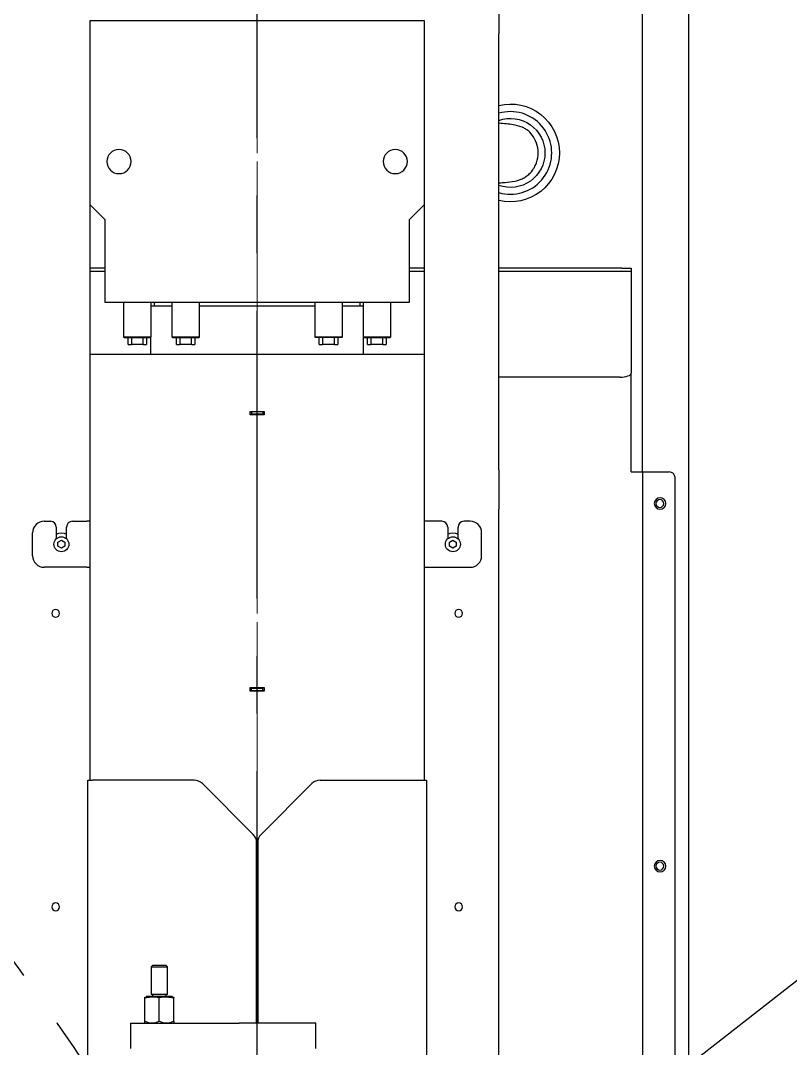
# Model space of a CAD drawing. Header units: millimetres. Extents: x 10462777 to 22643323, y 453826 to 1389191.
# Drawn here: x 11299902 to 11300571, y 584938 to 585831 of the extents above; entities that cross this region are included whole.
import ezdxf

# ---------------------------------------------------------------- set-up
doc = ezdxf.new("R2010")
doc.units = ezdxf.units.MM
doc.header["$LTSCALE"] = 200
doc.header["$MEASUREMENT"] = 0
for name, pattern in [('CENTER', [2, 1.25, -0.25, 0.25, -0.25]), ('CENTER2', [1.125, 0.75, -0.125, 0.125, -0.125]), ('PHANTOM', [2.5, 1.25, -0.25, 0.25, -0.25, 0.25, -0.25])]:
    doc.linetypes.add(name, pattern=pattern)
doc.layers.get('0').update_dxf_attribs({"linetype": 'CONTINUOUS'})
for name, color, linetype in [('1', 1, 'CENTER'), ('2', 2, 'CONTINUOUS'), ('205', 4, 'CONTINUOUS'), ('DV1_DEFAULT', 7, 'CONTINUOUS')]:
    doc.layers.add(name, color=color, linetype=linetype)
doc.layers.add('203', color=7, linetype='CONTINUOUS', true_color=0xffffff)
doc.layers.add('LAYOUT', color=8, linetype='CONTINUOUS', lineweight=25)

# ---------------------------------------------------------------- blocks, each defined once
blk = doc.blocks.new('r710ic')
at = {"layer": 'DV1_DEFAULT', "color": 1, "linetype": 'CENTER2', "lineweight": 0}
for p, q in [((274132.55, 104232.63), (269847.55, 104232.63)), ((269950.18, 104232.63), (274235.19, 104232.63))]:
    blk.add_line(p, q, dxfattribs=at)
at = {"layer": 'LAYOUT', "color": 3}
blk.add_circle((272041.37, 104232.63), 2050.12, dxfattribs=at)
blk = doc.blocks.new('A$C7DA30AB0')
at = {"layer": 'LAYOUT', "color": 6, "linetype": 'PHANTOM'}
blk.add_circle((3030.45, 3025.99, 0), 2693.02, dxfattribs=at)

msp = doc.modelspace()

# ---------------------------------------------------------------- linework, layer by layer
at = {"layer": '1', "color": 23, "linetype": 'CENTER'}
msp.add_line((11300107.87228, 579329.36568, 0), (11300107.87228, 587294.33381, 0), dxfattribs=at)
at = {"layer": '2', "color": 252, "linetype": 'Continuous'}
for p, q in [((11300442.69678, 585439.34118, 0), (11300442.69678, 586612.34663, 0)), ((11300482.69735, 586612.34663, 0), (11300482.69735, 584924.32871, 0)), ((11300317.87527, 585854.21267, 0), (11300317.87527, 585820.01017, 0)), ((11299962.87022, 585671.45576, 0), (11299962.87022, 585831.45803, 0)), ((11299962.87022, 585831.45803, 0), (11300252.87434, 585831.45803, 0)), ((11300252.87434, 585831.45803, 0), (11300252.87434, 585671.45576, 0)), ((11300317.87527, 585441.0218, 0), (11300317.87527, 585820.01017, 0)), ((11299975.87041, 585658.45558, 0), (11299962.87022, 585671.45576, 0)), ((11299962.87022, 585541.4564, 0), (11299962.87022, 585671.4552, 0)), ((11300252.87434, 585671.45576, 0), (11300239.87416, 585658.45558, 0)), ((11300252.87434, 585671.4552, 0), (11300252.87434, 585541.4564, 0)), ((11299975.87041, 585586.45455, 0), (11299975.87041, 585658.45558, 0)), ((11300239.87416, 585658.45558, 0), (11300239.87416, 585586.45455, 0)), ((11299975.86898, 585616.45508, 0), (11299962.86793, 585616.45508, 0)), ((11299975.86898, 585613.45504, 0), (11299962.86793, 585613.45504, 0)), ((11300252.87663, 585616.45508, 0), (11300239.87559, 585616.45508, 0)), ((11300252.87663, 585613.45504, 0), (11300239.87559, 585613.45504, 0)), ((11300424.65643, 585616.45508, 0), (11300317.87504, 585616.45508, 0)), ((11300424.65643, 585613.45504, 0), (11300317.87504, 585613.45504, 0)), ((11300424.65643, 585616.45508, 0), (11300432.8769, 585616.45508, 0)), ((11300432.8769, 585613.45504, 0), (11300424.65643, 585613.45504, 0)), ((11300432.8769, 585616.45508, 0), (11300432.8769, 585613.45504, 0)), ((11300432.8769, 585613.27411, 0), (11300432.8769, 585613.45504, 0)), ((11300432.8769, 585613.27411, 0), (11300432.8769, 585525.12967, 0)), ((11300239.87416, 585586.45455, 0), (11299975.87041, 585586.45455, 0)), ((11300018.37101, 585586.45455, 0), (11300018.37101, 585583.45451, 0)), ((11300197.37356, 585583.45451, 0), (11300197.37356, 585586.45455, 0)), ((11300033.87358, 585583.45451, 0), (11300015.87107, 585583.45451, 0)), ((11300157.87021, 585583.45451, 0), (11300057.87436, 585583.45451, 0)), ((11300199.8735, 585583.45451, 0), (11300181.87099, 585583.45451, 0)), ((11300015.37097, 585556.11475, 0), (11300015.37097, 585541.45391, 0)), ((11300200.3736, 585541.45391, 0), (11300200.3736, 585556.11475, 0)), ((11299962.87022, 585171.43647, 0), (11299962.87022, 585541.45391, 0)), ((11299967.8703, 585541.45391, 0), (11299962.87022, 585541.45391, 0)), ((11300247.87427, 585541.45391, 0), (11299967.8703, 585541.45391, 0)), ((11300252.87434, 585541.45391, 0), (11300247.87427, 585541.45391, 0)), ((11300252.87434, 585541.45391, 0), (11300252.87434, 585171.43647, 0)), ((11300432.8769, 585442.14908, 0), (11300432.8769, 585525.12956, 0)), ((11300422.87676, 585521.70942, 0), (11300317.87199, 585521.70942, 0)), ((11300101.8722, 585488.95317, 0), (11300101.8722, 585491.95321, 0)), ((11300101.8722, 585491.95321, 0), (11300113.87237, 585491.95321, 0)), ((11300113.87237, 585488.95317, 0), (11300101.8722, 585488.95317, 0)), ((11300113.87237, 585491.95321, 0), (11300113.87237, 585488.95317, 0)), ((11300432.8769, 585439.32996, 0), (11300432.8769, 585442.14908, 0)), ((11300317.87527, 585441.0218, 0), (11300317.87527, 585406.8193, 0)), ((11300432.8769, 585439.32996, 0), (11300436.87696, 585439.32996, 0)), ((11300436.87696, 585439.32996, 0), (11300442.87704, 585439.32996, 0)), ((11300442.87704, 584893.20189, 0), (11300442.87704, 585439.32996, 0)), ((11300442.87704, 585439.32996, 0), (11300445.87709, 585439.32996, 0)), ((11300445.87709, 585439.32996, 0), (11300465.87737, 585439.32996, 0)), ((11300470.87744, 584915.07877, 0), (11300470.87744, 585434.32989, 0)), ((11300317.87527, 584795.5404, 0), (11300317.87527, 585406.8193, 0)), ((11299922.86966, 585396.45186, 0), (11299928.36973, 585396.45186, 0)), ((11299933.36981, 585391.45178, 0), (11299933.36981, 585381.14218, 0)), ((11299942.36993, 585381.14218, 0), (11299942.36993, 585391.45178, 0)), ((11299947.37, 585396.45186, 0), (11299959.87018, 585396.45186, 0)), ((11299962.87022, 585396.45186, 0), (11299959.87018, 585396.45186, 0)), ((11300255.87439, 585396.45186, 0), (11300252.87434, 585396.45186, 0)), ((11300268.37456, 585396.45186, 0), (11300255.87439, 585396.45186, 0)), ((11300273.37464, 585391.45178, 0), (11300273.37464, 585381.14218, 0)), ((11300282.37476, 585381.14218, 0), (11300282.37476, 585391.45178, 0)), ((11300292.87491, 585396.45186, 0), (11300287.37483, 585396.45186, 0)), ((11299912.86951, 585366.45143, 0), (11299912.86951, 585386.45171, 0)), ((11300302.87505, 585366.45143, 0), (11300302.87505, 585386.45171, 0)), ((11299959.87018, 585356.45129, 0), (11299922.86966, 585356.45129, 0)), ((11299959.87018, 585356.45129, 0), (11299962.87022, 585356.45129, 0)), ((11300252.87434, 585356.45129, 0), (11300255.87439, 585356.45129, 0)), ((11300255.87439, 585356.45129, 0), (11300292.87491, 585356.45129, 0)), ((11300101.8722, 585251.9498, 0), (11300113.87237, 585251.9498, 0)), ((11300101.8722, 585248.94976, 0), (11300101.8722, 585251.9498, 0)), ((11300113.87237, 585248.94976, 0), (11300101.8722, 585248.94976, 0)), ((11300113.87237, 585251.9498, 0), (11300113.87237, 585248.94976, 0)), ((11300107.3724, 585013.94642, 0), (11300108.37217, 585013.94642, 0)), ((11300108.37217, 585010.94638, 0), (11300107.3724, 585010.94638, 0))]:
    msp.add_line(p, q, dxfattribs=at)
at = {"layer": '2', "color": 7, "linetype": 'Continuous'}
for p, q in [((11299991.87064, 585586.45402, 0), (11299991.87064, 585556.61413, 0)), ((11300015.87098, 585556.61413, 0), (11300015.87098, 585586.45402, 0)), ((11300033.87123, 585586.45402, 0), (11300033.87123, 585556.61413, 0)), ((11300057.87157, 585556.61413, 0), (11300057.87157, 585586.45402, 0)), ((11300157.87299, 585586.45402, 0), (11300157.87299, 585556.61413, 0)), ((11300181.87334, 585556.61413, 0), (11300181.87334, 585586.45402, 0)), ((11300199.87359, 585586.45402, 0), (11300199.87359, 585556.61413, 0)), ((11300223.87393, 585556.61413, 0), (11300223.87393, 585586.45402, 0)), ((11299991.87064, 585556.61413, 0), (11299992.37064, 585556.11412, 0)), ((11299991.87064, 585556.61413, 0), (11300015.87098, 585556.61413, 0)), ((11299992.37064, 585556.11412, 0), (11300015.37097, 585556.11412, 0)), ((11299995.87069, 585550.11404, 0), (11299995.87069, 585556.11412, 0)), ((11299995.87069, 585550.11404, 0), (11299998.74726, 585550.11404, 0)), ((11299998.74726, 585556.11412, 0), (11299998.74726, 585550.11404, 0)), ((11300008.99436, 585550.11404, 0), (11299998.74726, 585550.11404, 0)), ((11300008.99436, 585550.11404, 0), (11300008.99436, 585556.11412, 0)), ((11300008.99436, 585550.11404, 0), (11300011.87092, 585550.11404, 0)), ((11300011.87092, 585556.11412, 0), (11300011.87092, 585550.11404, 0)), ((11300015.37097, 585556.11412, 0), (11300015.87098, 585556.61413, 0)), ((11300033.87123, 585556.61413, 0), (11300034.37124, 585556.11412, 0)), ((11300033.87123, 585556.61413, 0), (11300057.87157, 585556.61413, 0)), ((11300034.37124, 585556.11412, 0), (11300057.37157, 585556.11412, 0)), ((11300037.87129, 585550.11404, 0), (11300037.87129, 585556.11412, 0)), ((11300037.87129, 585550.11404, 0), (11300040.74786, 585550.11404, 0)), ((11300040.74786, 585556.11412, 0), (11300040.74786, 585550.11404, 0)), ((11300050.99495, 585550.11404, 0), (11300040.74786, 585550.11404, 0)), ((11300050.99495, 585550.11404, 0), (11300050.99495, 585556.11412, 0)), ((11300050.99495, 585550.11404, 0), (11300053.87152, 585550.11404, 0)), ((11300053.87152, 585556.11412, 0), (11300053.87152, 585550.11404, 0)), ((11300057.37157, 585556.11412, 0), (11300057.87157, 585556.61413, 0)), ((11300157.87299, 585556.61413, 0), (11300158.373, 585556.11412, 0)), ((11300157.87299, 585556.61413, 0), (11300181.87334, 585556.61413, 0)), ((11300181.37333, 585556.11412, 0), (11300158.373, 585556.11412, 0)), ((11300161.87305, 585550.11404, 0), (11300161.87305, 585556.11412, 0)), ((11300161.87305, 585550.11404, 0), (11300164.74962, 585550.11404, 0)), ((11300164.74962, 585556.11412, 0), (11300164.74962, 585550.11404, 0)), ((11300174.99671, 585550.11404, 0), (11300164.74962, 585550.11404, 0)), ((11300174.99671, 585550.11404, 0), (11300174.99671, 585556.11412, 0)), ((11300174.99671, 585550.11404, 0), (11300177.87328, 585550.11404, 0)), ((11300177.87328, 585556.11412, 0), (11300177.87328, 585550.11404, 0)), ((11300181.37333, 585556.11412, 0), (11300181.87334, 585556.61413, 0)), ((11300199.87359, 585556.61413, 0), (11300200.3736, 585556.11412, 0)), ((11300199.87359, 585556.61413, 0), (11300223.87393, 585556.61413, 0)), ((11300200.3736, 585556.11412, 0), (11300223.37392, 585556.11412, 0)), ((11300203.87365, 585550.11404, 0), (11300203.87365, 585556.11412, 0)), ((11300203.87365, 585550.11404, 0), (11300206.75021, 585550.11404, 0)), ((11300206.75021, 585556.11412, 0), (11300206.75021, 585550.11404, 0)), ((11300216.99731, 585550.11404, 0), (11300206.75021, 585550.11404, 0)), ((11300216.99731, 585550.11404, 0), (11300216.99731, 585556.11412, 0)), ((11300216.99731, 585550.11404, 0), (11300219.87388, 585550.11404, 0)), ((11300219.87388, 585556.11412, 0), (11300219.87388, 585550.11404, 0)), ((11300223.37392, 585556.11412, 0), (11300223.87393, 585556.61413, 0))]:
    msp.add_line(p, q, dxfattribs=at)
at = {"layer": '2', "color": 60, "linetype": 'Continuous'}
for p, q in [((11300101.87113, 585491.4532, 0), (11300102.87221, 585491.4532, 0)), ((11300101.87113, 585489.45318, 0), (11300102.87221, 585489.45318, 0)), ((11300102.87221, 585491.4532, 0), (11300102.87221, 585489.45318, 0)), ((11300112.87236, 585491.4532, 0), (11300102.87221, 585491.4532, 0)), ((11300112.87236, 585489.45318, 0), (11300102.87221, 585489.45318, 0)), ((11300112.87236, 585491.4532, 0), (11300112.87236, 585489.45318, 0)), ((11300113.87343, 585491.4532, 0), (11300112.87236, 585491.4532, 0)), ((11300113.87343, 585489.45318, 0), (11300112.87236, 585489.45318, 0)), ((11299934.86983, 585378.18365, 0), (11299937.86987, 585379.91572, 0)), ((11299937.86987, 585379.91572, 0), (11299940.86991, 585378.18365, 0)), ((11300274.87466, 585378.18365, 0), (11300277.8747, 585379.91572, 0)), ((11300277.8747, 585379.91572, 0), (11300280.87474, 585378.18365, 0)), ((11299934.86983, 585374.7195, 0), (11299934.86983, 585378.18365, 0)), ((11299937.86987, 585372.98742, 0), (11299934.86983, 585374.7195, 0)), ((11299940.86991, 585374.7195, 0), (11299937.86987, 585372.98742, 0)), ((11299940.86991, 585378.18365, 0), (11299940.86991, 585374.7195, 0)), ((11300274.87466, 585374.7195, 0), (11300274.87466, 585378.18365, 0)), ((11300277.8747, 585372.98742, 0), (11300274.87466, 585374.7195, 0)), ((11300280.87474, 585374.7195, 0), (11300277.8747, 585372.98742, 0)), ((11300280.87474, 585378.18365, 0), (11300280.87474, 585374.7195, 0)), ((11300101.87113, 585251.4498, 0), (11300102.87221, 585251.4498, 0)), ((11300101.87113, 585249.44977, 0), (11300102.87221, 585249.44977, 0)), ((11300102.87221, 585249.44977, 0), (11300102.87221, 585251.4498, 0)), ((11300102.87221, 585251.4498, 0), (11300112.87236, 585251.4498, 0)), ((11300102.87221, 585249.44977, 0), (11300112.87236, 585249.44977, 0)), ((11300112.87236, 585249.44977, 0), (11300112.87236, 585251.4498, 0)), ((11300113.87343, 585251.4498, 0), (11300112.87236, 585251.4498, 0)), ((11300113.87343, 585249.44977, 0), (11300112.87236, 585249.44977, 0)), ((11299960.8702, 584679.56433, 0), (11299960.8702, 585171.44866, 0)), ((11299960.8702, 585171.44866, 0), (11299964.87025, 585171.44866, 0)), ((11300053.22937, 585171.44866, 0), (11299964.87025, 585171.44866, 0)), ((11300104.4433, 585124.37692, 0), (11300060.30054, 585168.51969, 0)), ((11300155.44403, 585168.51969, 0), (11300111.30127, 585124.37692, 0)), ((11300162.5152, 585171.44866, 0), (11300250.87432, 585171.44866, 0)), ((11300250.87432, 585171.44866, 0), (11300254.87437, 585171.44866, 0)), ((11300254.87437, 585171.44866, 0), (11300254.87437, 584746.32231, 0)), ((11300107.37228, 584960.44297, 0), (11300107.37228, 585117.30575, 0)), ((11300108.37229, 585117.30575, 0), (11300108.37229, 584960.44297, 0)), ((11300108.37214, 585013.44641, 0), (11300107.37228, 585013.44641, 0)), ((11300108.37214, 585011.44639, 0), (11300107.37228, 585011.44639, 0))]:
    msp.add_line(p, q, dxfattribs=at)
at = {"layer": '2', "color": 252, "linetype": 'Continuous', "extrusion": (0, 0, -1)}
for centre, radius in [((-11299987.87058, 585708.95629, 0), 10.50015), ((-11300227.87399, 585708.95629, 0), 10.50015), ((-11300457.87726, 585411.82957, 0), 5.00007), ((-11300457.69699, 585411.82957, 0), 3.40005), ((-11299932.8698, 585316.45072, 0), 3.40005), ((-11300282.87477, 585316.45072, 0), 3.40005), ((-11300457.87726, 585096.8251, 0), 5.00007), ((-11300457.69699, 585096.8251, 0), 3.40005), ((-11299932.8698, 585061.4471, 0), 3.40005), ((-11300282.87477, 585061.4471, 0), 3.40005)]:
    msp.add_circle(centre, radius, dxfattribs=at)
at = {"layer": '2', "color": 60, "linetype": 'Continuous'}
for centre in [(11299937.86987, 585376.45157, 0), (11300277.8747, 585376.45157, 0)]:
    msp.add_circle(centre, 6.50009, dxfattribs=at)
at = {"layer": '2', "color": 60, "linetype": 'Continuous', "extrusion": (0, 0, -1)}
for radius, start, end in [(42.5006, 76.39312713, 180), (30.00043, 70.53188685, 180), (42.5006, 180, 283.61249455), (30.00043, 180, 289.47375672)]:
    msp.add_arc((-11300327.87541, 585716.4565, 0), radius, start, end, dxfattribs=at)
at = {"layer": '2', "color": 27, "linetype": 'Continuous'}
for start, end in [(90, 106.17749528), (253.82811663, 90)]:
    msp.add_arc((11300327.87541, 585716.4565, 0), 35.90051, start, end, dxfattribs=at)
at = {"layer": '2', "color": 252, "linetype": 'Continuous'}
for centre, radius, start, end in [((11300465.87737, 585434.32989, 0), 5.00007, 0, 90), ((11299922.86966, 585386.45171, 0), 10.00014, 90, 180), ((11299928.36973, 585391.45178, 0), 5.00007, 0, 90), ((11299947.37, 585391.45178, 0), 5.00007, 90, 180), ((11300268.37456, 585391.45178, 0), 5.00007, 0, 90), ((11300287.37483, 585391.45178, 0), 5.00007, 90, 180), ((11300292.87491, 585386.45171, 0), 10.00014, 0, 90), ((11299922.86966, 585366.45143, 0), 10.00014, 180, 270), ((11300292.87491, 585366.45143, 0), 10.00014, 270, 0)]:
    msp.add_arc(centre, radius, start, end, dxfattribs=at)
at = {"layer": '2', "color": 252, "linetype": 'Continuous', "extrusion": (0, 0, -1)}
for centre in [(-11299937.86987, 585376.45157, 0), (-11300277.8747, 585376.45157, 0)]:
    msp.add_arc(centre, 10.00014, 63.2587694, 116.74125689, dxfattribs=at)
at = {"layer": '2', "color": 60, "linetype": 'Continuous'}
for centre, start, end in [((11300053.22937, 585161.44852, 0), 44.99999992, 90), ((11300162.5152, 585161.44852, 0), 90, 135.00000008), ((11300097.37214, 585117.30575, 0), 0, 44.99999992), ((11300118.37243, 585117.30575, 0), 135.00000008, 180)]:
    msp.add_arc(centre, 10.00014, start, end, dxfattribs=at)
at = {"layer": '2', "color": 252, "linetype": 'Continuous'}
msp.add_ellipse((11300422.87676, 585525.12967, 0), major_axis=(10.00014, 0), ratio=0.342020143, start_param=4.71238898, end_param=6.283185307, dxfattribs=at)
at = {"layer": '2', "color": 60, "linetype": 'Continuous'}
msp.add_open_spline([(11300318.15087, 585690.48347, 0), (11300319.90546, 585690.58441, 0), (11300324.56731, 585690.89975, 0), (11300330.67, 585691.562, 0), (11300336.82204, 585693.26552, 0), (11300341.41854, 585695.79982, 0), (11300344.6796, 585698.39502, 0), (11300347.59465, 585701.80496, 0), (11300350.51538, 585707.05174, 0), (11300352.38621, 585714.34978, 0), (11300351.60695, 585723.0124, 0), (11300348.38283, 585730.2416, 0), (11300344.80458, 585734.47008, 0), (11300342.23099, 585736.5361, 0), (11300340.34901, 585737.76829, 0), (11300336.11686, 585739.77531, 0), (11300329.33008, 585741.2178, 0), (11300322.42339, 585741.8854, 0), (11300317.97286, 585742.1913, 0)], degree=3, knots=[0, 0, 0, 0, 0.062132967, 0.171427833, 0.248471294, 0.283742938, 0.319557707, 0.357567679, 0.397591541, 0.473706398, 0.547027774, 0.616795485, 0.674099224, 0.687183152, 0.701734441, 0.737971855, 0.84779533, 1, 1, 1, 1], dxfattribs=at)
at = {"layer": '203', "color": 252, "linetype": 'Continuous'}
msp.add_line((11300188.21017, 584694.23131, 0), (11300804.76236, 585175.93467, 0), dxfattribs=at)
at = {"layer": '205', "color": 252, "linetype": 'Continuous'}
for p, q in [((11300016.87099, 585010.44637, 0), (11300015.87098, 585009.44636, 0)), ((11300015.87098, 585009.44636, 0), (11300015.87098, 584985.44602, 0)), ((11300015.87098, 585009.44636, 0), (11300024.82802, 585009.44636, 0)), ((11300024.54846, 585010.44637, 0), (11300016.87099, 585010.44637, 0)), ((11300028.87116, 585010.44637, 0), (11300024.54846, 585010.44637, 0)), ((11300024.82802, 585009.44636, 0), (11300029.87118, 585009.44636, 0)), ((11300029.87118, 585009.44636, 0), (11300028.87116, 585010.44637, 0)), ((11300029.87118, 584985.44602, 0), (11300029.87118, 585009.44636, 0)), ((11300010.3709, 584962.04632, 0), (11300010.3709, 584982.56371, 0)), ((11300034.27062, 584983.44599, 0), (11300011.47153, 584983.44599, 0)), ((11300029.87118, 584985.44602, 0), (11300015.87098, 584985.44602, 0)), ((11300016.87099, 584985.44602, 0), (11300016.87099, 584983.44602, 0)), ((11300022.87108, 584962.04632, 0), (11300022.87108, 584982.56371, 0)), ((11300028.87116, 584983.44602, 0), (11300028.87116, 584985.44602, 0)), ((11300034.27062, 584983.44599, 0), (11300028.87306, 584983.44599, 0)), ((11300035.37125, 584962.04632, 0), (11300035.37125, 584982.56371, 0)), ((11299997.87072, 584960.44566, 0), (11299997.87072, 584938.44535, 0)), ((11299997.87072, 584960.44566, 0), (11300015.22391, 584960.44566, 0)), ((11300015.22391, 584960.44566, 0), (11300092.27206, 584960.44566, 0)), ((11300158.87301, 584960.44566, 0), (11300092.27206, 584960.44566, 0)), ((11300158.87301, 584938.44535, 0), (11300158.87301, 584960.44566, 0))]:
    msp.add_line(p, q, dxfattribs=at)
for points, knots in [([(11300022.87108, 584982.56371, 0), (11300021.8294, 584982.73858, 0), (11300020.78771, 584982.88057, 0), (11300018.70435, 584983.07456, 0), (11300016.62099, 584983.17738, 0), (11300014.53763, 584983.07456, 0), (11300012.45426, 584982.88057, 0), (11300011.41258, 584982.73858, 0), (11300010.3709, 584982.56371, 0)], [0, 0, 0, 0, 0.25, 0.25, 0.5, 0.75, 0.75, 1, 1, 1, 1]), ([(11300010.3709, 584982.56371, 0), (11300010.3709, 584982.65101, 0), (11300010.3709, 584982.73037, 0), (11300010.3709, 584982.86987, 0), (11300010.3709, 584982.92974, 0), (11300010.3709, 584983.07422, 0), (11300010.3709, 584983.1252, 0), (11300010.3709, 584983.12596, 0)], [0, 0, 0, 0, 0.251463744, 0.251463744, 0.502927488, 0.502927488, 1, 1, 1, 1]), ([(11300010.3709, 584982.56371, 0), (11300011.41258, 584982.73858, 0), (11300012.45426, 584982.88057, 0), (11300013.81997, 584983.00774, 0), (11300014.144, 584983.0335, 0), (11300014.46803, 584983.05467, 0)], [0, 0, 0, 0, 0.762739925, 0.762739925, 1, 1, 1, 1]), ([(11300035.37125, 584982.56371, 0), (11300034.32957, 584982.73858, 0), (11300033.28789, 584982.88057, 0), (11300031.20453, 584983.07456, 0), (11300029.12117, 584983.17738, 0), (11300027.0378, 584983.07456, 0), (11300024.95444, 584982.88057, 0), (11300023.91276, 584982.73858, 0), (11300022.87108, 584982.56371, 0)], [0, 0, 0, 0, 0.25, 0.25, 0.5, 0.75, 0.75, 1, 1, 1, 1]), ([(11300031.27667, 584983.05451, 0), (11300031.59985, 584983.03336, 0), (11300031.92303, 584983.00766, 0), (11300033.28789, 584982.88057, 0), (11300034.32957, 584982.73858, 0), (11300035.37125, 584982.56371, 0)], [0, 0, 0, 0, 0.236786066, 0.236786066, 1, 1, 1, 1]), ([(11300035.37125, 584983.12595, 0), (11300035.37125, 584983.12597, 0), (11300035.37125, 584983.12598, 0), (11300035.37125, 584983.1264, 0), (11300035.37125, 584983.07535, 0), (11300035.37125, 584982.92974, 0), (11300035.37125, 584982.86987, 0), (11300035.37125, 584982.73037, 0), (11300035.37125, 584982.65101, 0), (11300035.37125, 584982.56371, 0)], [0, 0, 0, 0, 0.001127996, 0.001127996, 0.500563998, 0.500563998, 0.750281999, 0.750281999, 1, 1, 1, 1]), ([(11300010.3709, 584960.60009, 0), (11300010.3709, 584960.60647, 0), (11300010.3709, 584960.74548, 0), (11300010.3709, 584961.1205, 0), (11300010.3709, 584961.27537, 0), (11300010.3709, 584961.63147, 0), (11300010.3709, 584961.83074, 0), (11300010.3709, 584962.04632, 0)], [0, 0, 0, 0, 0.495192497, 0.495192497, 0.747596248, 0.747596248, 1, 1, 1, 1]), ([(11300010.3709, 584962.04632, 0), (11300011.37778, 584961.6115, 0), (11300012.3982, 584961.24891, 0), (11300013.9595, 584960.86863, 0), (11300014.48508, 584960.76929, 0), (11300015.28245, 584960.66833, 0), (11300015.54974, 584960.64268, 0), (11300016.0875, 584960.60834, 0), (11300016.35817, 584960.59974, 0), (11300017.70098, 584960.60036, 0), (11300018.75604, 584960.74094, 0), (11300020.31559, 584961.12, 0), (11300020.83165, 584961.27402, 0), (11300021.85742, 584961.62835, 0), (11300022.36746, 584961.82883, 0), (11300022.87108, 584962.04632, 0)], [0, 0, 0, 0, 0.25, 0.25, 0.375, 0.375, 0.4375, 0.4375, 0.5, 0.5, 0.75, 0.75, 0.875, 0.875, 1, 1, 1, 1]), ([(11300022.87108, 584962.04632, 0), (11300023.87795, 584961.6115, 0), (11300024.89838, 584961.24891, 0), (11300026.45968, 584960.86863, 0), (11300026.98525, 584960.76929, 0), (11300027.78262, 584960.66833, 0), (11300028.04991, 584960.64268, 0), (11300028.58768, 584960.60834, 0), (11300028.85835, 584960.59974, 0), (11300030.20116, 584960.60036, 0), (11300031.25622, 584960.74094, 0), (11300032.81577, 584961.12, 0), (11300033.33183, 584961.27402, 0), (11300034.3576, 584961.62835, 0), (11300034.86763, 584961.82883, 0), (11300035.37125, 584962.04632, 0)], [0, 0, 0, 0, 0.25, 0.25, 0.375, 0.375, 0.4375, 0.4375, 0.5, 0.5, 0.75, 0.75, 0.875, 0.875, 1, 1, 1, 1]), ([(11300035.37125, 584962.04632, 0), (11300035.37125, 584961.83074, 0), (11300035.37125, 584961.63147, 0), (11300035.37125, 584961.27537, 0), (11300035.37125, 584961.1205, 0), (11300035.37125, 584960.74065, 0), (11300035.37125, 584960.60111, 0), (11300035.37125, 584960.59956, 0), (11300035.37125, 584960.60777, 0), (11300035.37125, 584960.63218, 0), (11300035.37125, 584960.64153, 0), (11300035.37125, 584960.6526, 0)], [0, 0, 0, 0, 0.211627989, 0.211627989, 0.423255978, 0.423255978, 0.846511957, 0.846511957, 0.952325951, 0.952325951, 1, 1, 1, 1])]:
    msp.add_open_spline(points, degree=3, knots=knots, dxfattribs=at)

# ---------------------------------------------------------------- block references
at = {"ltscale": 10}
msp.add_blockref('A$C7DA30AB0', (11294684.4077, 580408.4363, 0), dxfattribs=at)
at = {"layer": 'LAYOUT', "color": 2, "rotation": 270}
msp.add_blockref('r710ic', (11195875.24796, 856316.46559, 0), dxfattribs=at)

doc.saveas('drawing.dxf')
